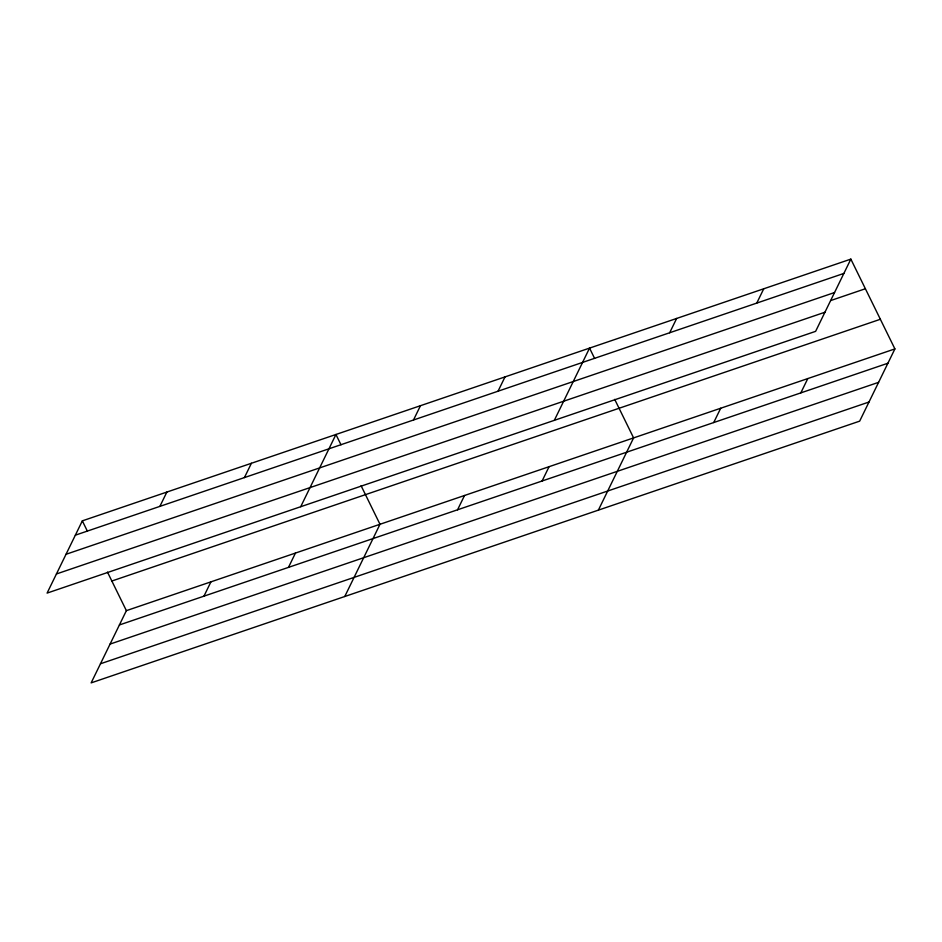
<?xml version="1.0" encoding="UTF-8"?>
<svg xmlns="http://www.w3.org/2000/svg" width="942" height="942" viewBox="0 0 942 942"><rect width="100%" height="100%" fill="white"/><g stroke="black" fill="none" stroke-linecap="round" stroke-linejoin="round"><path stroke-width="1.41" d="M850.85 259.121L82.331 520.855L47.1 593.095L815.619 331.348L850.85 259.121L894.9 348.905L859.669 421.145L91.15 682.879L126.381 610.652L894.9 348.905M159.881 506.384L166.864 492.065M244.425 477.594L251.408 463.276M203.943 596.168L210.926 581.862M300.71 506.714L335.941 434.486L340.992 444.789M288.476 567.378L295.458 553.072M413.491 420.002L420.473 405.696M344.76 596.51L379.991 524.282L361.092 485.742M498.035 391.213L505.018 376.906M457.553 509.799L464.536 495.48M554.32 420.344L589.551 348.104L594.602 358.419M542.086 481.009L549.068 466.69M669.668 332.762L676.65 318.443M598.37 510.128L633.601 437.9L614.702 399.361M756.767 303.088L763.75 288.782M713.718 422.546L720.701 408.239M800.818 392.885L807.8 378.578M75.348 535.174L843.867 273.427M66.022 554.285L834.541 292.538M830.82 300.522L865.38 288.747M56.426 573.972L824.933 312.238M111.851 581.026L880.358 319.279M119.41 624.958L887.917 363.223M110.084 644.081L878.603 382.334M100.476 663.769L868.995 402.022M82.331 520.855L87.382 531.17M107.482 572.112L126.381 610.652"/></g></svg>
